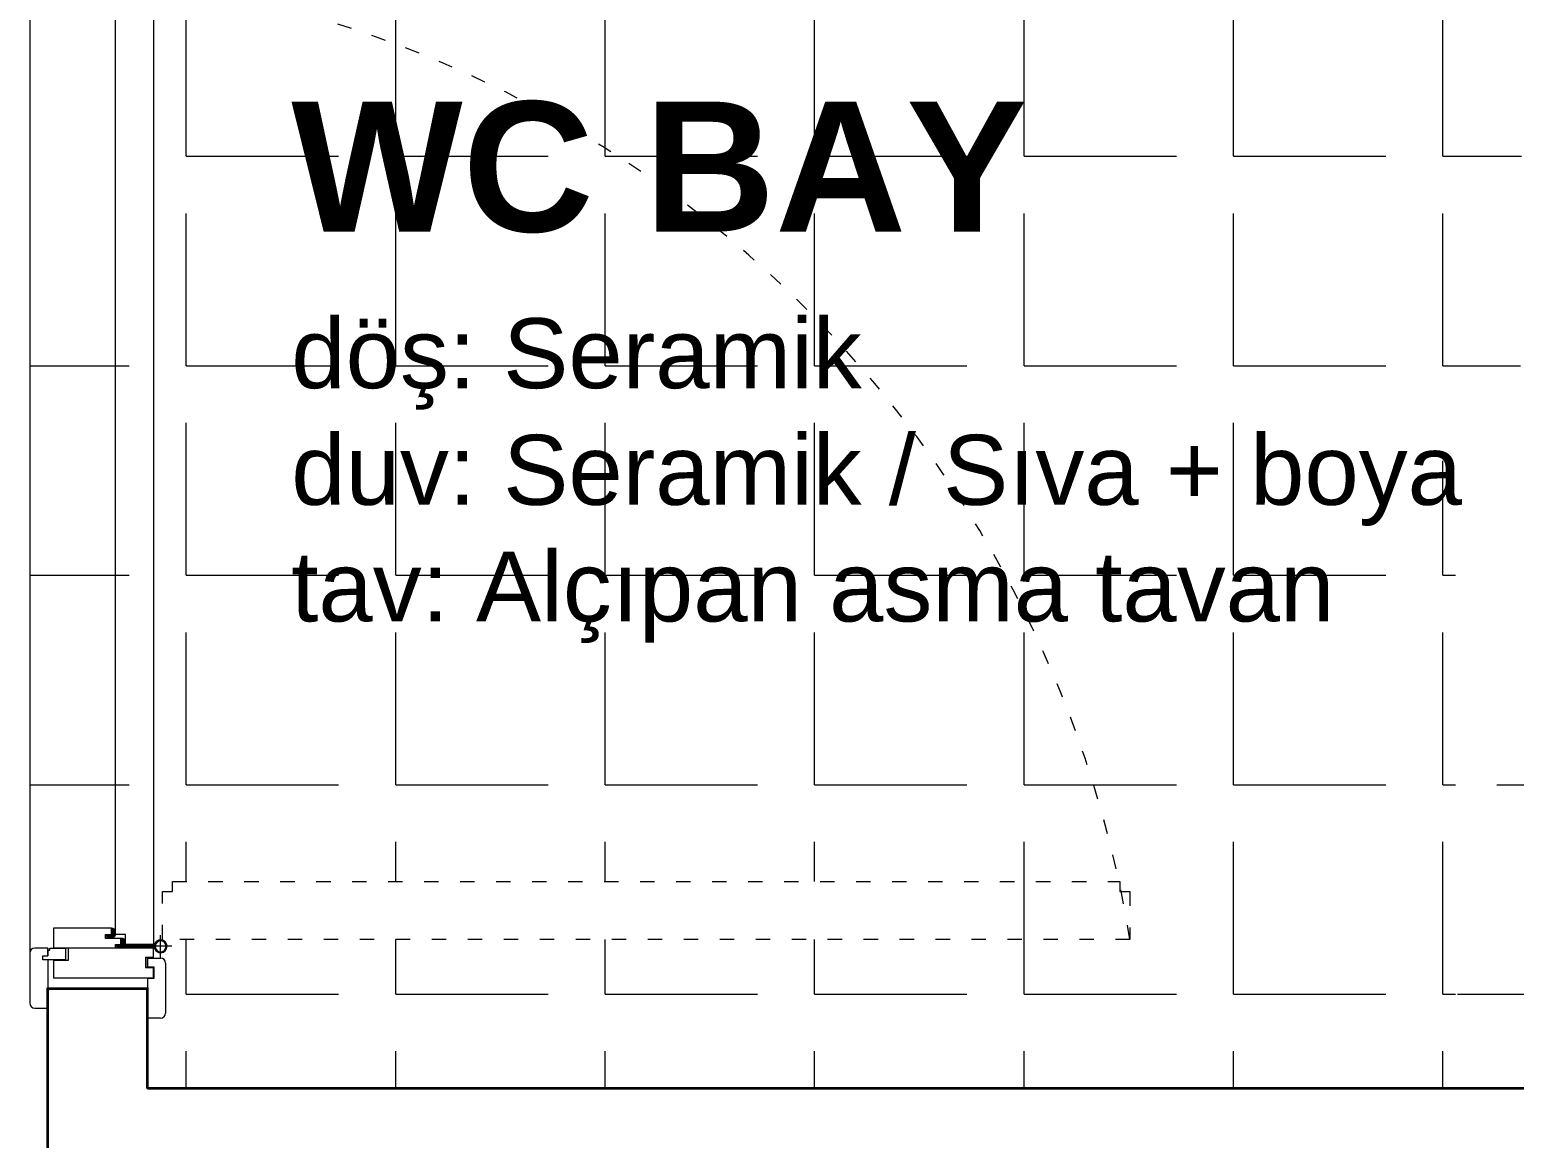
# Model space of a CAD drawing. Header units: millimetres. Extents: x 4980 to 19099, y 3891 to 5773.
# Drawn here: x 18294.5 to 18443.1, y 4458.4 to 4569.3 of the extents above; entities that cross this region are included whole.
import ezdxf

# ---------------------------------------------------------------- set-up
doc = ezdxf.new("R2010")
doc.units = ezdxf.units.MM
doc.linetypes.add('ACAD_ISO03W100', pattern=[30, 12, -18])
for name, color, linetype, lineweight in [('a 0', 252, 'Continuous', 0), ('a alçıpan duvar', 162, 'Continuous', 35), ('a kapı 1', 50, 'Continuous', 5), ('a kapı 2', 51, 'Continuous', 9), ('a kapı eşik', 40, 'Continuous', 20), ('kot', 3, 'Continuous', 0)]:
    doc.layers.add(name, color=color, linetype=linetype, lineweight=lineweight)
doc.layers.add('a yazı', color=30, linetype='Continuous')
doc.styles.get("Standard").update_dxf_attribs({"font": 'stylu.ttf', "height": 10})
pattern_1 = [(0, (84926.14, 31022.82), (0, 20.955), [15.24, -5.715]), (90, (84926.14, 31022.82), (-20.955, 1e-15), [15.24, -5.715])]

msp = doc.modelspace()

# ---------------------------------------------------------------- hatches: boundary and pattern name
at = {"layer": 'a 0'}
h = msp.add_hatch(dxfattribs=at)
h.set_pattern_fill('ANGLE', color=256, scale=3)
h.set_pattern_definition(pattern_1)
h.paths.add_polyline_path([(18437.2, 4453.42), (18399.77, 4453.42), (18399.77, 4453.42), (18349.22, 4453.42), (18306.35, 4453.42), (18306.35, 4396.66), (18308.15, 4396.66), (18308.15, 4390.66), (18306.95, 4390.66), (18306.95, 4389.31, -0.443871), (18378.62, 4318.59), (18378.62, 4318.53), (18307.82, 4318.53), (18307.65, 4318.38), (18307.65, 4318.38, -1.568183), (18307.65, 4316.66, -0.41455), (18308.15, 4316.16), (18308.15, 4310.66), (18306.35, 4310.66), (18306.35, 4295.48), (18322.08, 4295.47), (18437.2, 4295.45), (18437.2, 4311.66), (18435.4, 4311.66), (18435.4, 4317.16), (18435.4, 4390.16), (18435.4, 4395.66), (18437.2, 4395.66)])
h.paths.add_polyline_path([(18391.92, 4417.96, -0.068527), (18384.26, 4415.12, -0.054705), (18374.49, 4414.05, -0.054871), (18364.7, 4415.13, -0.068276), (18357.06, 4417.96, -0.1063), (18350.82, 4423.25, -0.164897), (18348.75, 4429.32), (18349.52, 4443, -0.314158), (18355.93, 4450.09, -0.043399), (18374.49, 4451.71, -0.043399), (18393.06, 4450.09, -0.314158), (18399.46, 4443.01), (18400.24, 4429.32, -0.164897), (18398.16, 4423.25, -0.106302)], flags=16)
h.paths.add_polyline_path([(18395.68, 4436.58, -0.165518), (18397.1, 4432.4), (18397.1, 4429.35, -0.165527), (18395.68, 4425.16, -0.105662), (18390.48, 4420.75, -0.068688), (18383.61, 4418.19, -0.054871), (18374.49, 4417.18, -0.054871), (18365.38, 4418.19, -0.068289), (18358.54, 4420.72, -0.106321), (18353.31, 4425.16, -0.165511), (18351.88, 4429.35), (18351.88, 4432.39, -0.165527), (18353.31, 4436.58, -0.106321), (18358.54, 4441.02, -0.068289), (18365.38, 4443.56, -0.054871), (18374.49, 4444.56, -0.054871), (18383.61, 4443.56, -0.068289), (18390.44, 4441.02, -0.106321)], flags=0)
h.paths.add_polyline_path([(18371.14, 4435.83, -1), (18377.85, 4435.83, -1)], flags=0)
h.paths.add_polyline_path([(18372.03, 4435.83, -1), (18376.95, 4435.83, -1)], flags=0)
h.paths.add_polyline_path([(18382.78, 4446.48, -1), (18385.15, 4446.48, -1)], flags=0)
h.paths.add_polyline_path([(18373.01, 4448.46, -1), (18375.97, 4448.46, -1)], flags=0)
h.paths.add_polyline_path([(18363.83, 4446.48, -1), (18366.2, 4446.48, -1)], flags=0)
h.paths.add_polyline_path([(18568.22, 4427.07), (18568.12, 4435.12), (18525.08, 4435.12, -0.086715), (18523.57, 4434.52, 0.011551), (18522.33, 4435.12), (18521.97, 4435.12, 0.304821), (18524.78, 4424.55, -0.109754), (18527.07, 4422.64, -0.155418), (18528.45, 4420.01, -0.077452), (18528.97, 4416.71), (18528.97, 4403.21, -0.067359), (18527.91, 4395.37, -0.081873), (18525.01, 4389.08, -0.105754), (18520.4, 4384.64, -0.139306), (18515.51, 4383.22), (18510.07, 4383.22), (18504.71, 4383.22, -0.141763), (18499.74, 4384.64, -0.105754), (18495.12, 4389.08, -0.080502), (18492.26, 4395.26, -0.06833), (18491.17, 4403.2), (18491.17, 4416.7), (18491.17, 4416.7, -0.075898), (18491.66, 4419.94, -0.089125), (18493.07, 4422.64, -0.109744), (18495.36, 4424.55, 0.304821), (18498.17, 4435.12), (18497.81, 4435.12, 0.011551), (18496.57, 4434.52, -0.086715), (18495.05, 4435.12), (18447.2, 4435.12), (18447.2, 4396.66), (18449, 4396.66), (18449, 4390.66), (18447.8, 4390.66), (18447.8, 4389.31, -0.443871), (18519.48, 4318.59), (18519.48, 4318.53), (18448.68, 4318.53), (18448.5, 4318.38), (18448.5, 4318.38, -1.568183), (18448.5, 4316.66, -0.41455), (18449, 4316.16), (18449, 4310.66), (18447.2, 4310.66), (18447.2, 4295.44), (18451.06, 4295.44), (18539.08, 4295.42), (18569.86, 4295.41), (18569.76, 4303.7)])
h.paths.add_polyline_path([(18492.79, 4453.42), (18447.2, 4453.42), (18447.2, 4435.12), (18495.05, 4435.12, -0.248921), (18492.79, 4438.93)])
h.paths.add_polyline_path([(18567.98, 4446.11), (18567.89, 4453.42), (18527.35, 4453.42), (18527.35, 4439.38, -0.274452), (18525.08, 4435.12), (18568.12, 4435.12)])
h.paths.add_polyline_path([(18435.4, 4604.69), (18435.4, 4610.19), (18437.2, 4610.19), (18437.2, 4634.64), (18434.56, 4635.28), (18328.03, 4661.26), (18306.35, 4666.55), (18306.35, 4627.79), (18330.42, 4629.15, -0.165556), (18337.06, 4626.89, -0.106295), (18342.59, 4620.36, -0.068273), (18345.51, 4612.5, -0.054871), (18346.61, 4602.51, -0.055642), (18344.64, 4592.72, 0.054871), (18345.72, 4602.51, 0.054871), (18344.64, 4612.31, 0.069098), (18341.76, 4620.03, 0.105026), (18336.52, 4626.18, 0.164897), (18330.44, 4628.26), (18316.76, 4627.48, 0.314158), (18309.68, 4621.08, 0.043399), (18308.06, 4602.51, 0.039562), (18309.4, 4585.57), (18319.32, 4585.57, -0.017543), (18318.75, 4586.56, -0.068289), (18316.21, 4593.4, -0.054871), (18315.21, 4602.51, -0.054871), (18316.21, 4611.63, -0.068289), (18318.75, 4618.46, -0.106321), (18323.18, 4623.7, -0.165511), (18327.37, 4625.12), (18330.42, 4625.12, -0.165527), (18334.61, 4623.7, -0.106321), (18339.04, 4618.46, -0.068289), (18341.58, 4611.63, -0.054871), (18342.58, 4602.51, -0.054871), (18341.58, 4593.4, -0.068688), (18339.02, 4586.52, -0.105662), (18334.61, 4581.33, -0.165518), (18330.42, 4579.9), (18327.37, 4579.9, -0.165527), (18323.18, 4581.33, -0.064543), (18320.22, 4584.29), (18317.12, 4577.52), (18330.44, 4576.77), (18330.42, 4575.88), (18306.35, 4577.24), (18306.35, 4556.45), (18308.15, 4556.45), (18308.15, 4550.45), (18306.95, 4550.45), (18306.95, 4549.1, -0.443871), (18378.62, 4478.39), (18378.62, 4478.33), (18307.82, 4478.33), (18307.65, 4478.18), (18307.65, 4478.18, -1.568183), (18307.65, 4476.45, -0.41455), (18308.15, 4475.95), (18308.15, 4470.45), (18306.35, 4470.45), (18306.35, 4463.42), (18437.2, 4463.42), (18437.2, 4526.19), (18435.4, 4526.19), (18435.4, 4531.69)])
h.paths.add_polyline_path([(18312.1, 4593.04, -1), (18314.47, 4593.04, -1)], flags=16)
h.paths.add_polyline_path([(18309.82, 4602.51, -1), (18312.79, 4602.51, -1)], flags=16)
h.paths.add_polyline_path([(18312.1, 4611.99, -1), (18314.47, 4611.99, -1)], flags=16)
h = msp.add_hatch(dxfattribs=at)
h.set_pattern_fill('ANGLE', color=256, scale=3)
h.set_pattern_definition(pattern_1)
h.paths.add_polyline_path([(18566.22, 4586.86), (18566.02, 4603.22), (18526.5, 4612.86), (18434.56, 4635.28), (18447.2, 4611.19), (18448.5, 4611.19, -0.414214), (18449, 4610.69), (18449, 4605.69, -0.414214), (18448.5, 4605.19), (18448.5, 4605.19), (18448.5, 4604.66, -0.872213), (18448.68, 4603.39), (18448.68, 4603.31), (18519.48, 4603.31), (18519.48, 4603.25, -0.017462), (18519.52, 4598.51), (18518.48, 4598.51), (18518.48, 4597.51), (18449.68, 4597.51), (18449.68, 4598.51), (18448.68, 4598.51), (18448.68, 4603.31), (18448.67, 4603.39, -0.493158), (18447.85, 4604.01), (18447.85, 4604.01), (18444.59, 4604.01), (18444.59, 4603.95), (18444.41, 4603.96), (18444.4, 4603.85), (18444.26, 4604.07), (18444.12, 4604.07), (18444.09, 4604.02), (18444.09, 4604.01), (18444.4, 4604.01), (18444.4, 4604.19), (18444.19, 4604.19), (18444.26, 4604.07), (18444.59, 4604.09), (18444.59, 4604.01), (18447.8, 4604.01), (18447.8, 4605.12), (18447, 4605.12), (18447, 4606.12), (18447.8, 4606.12), (18447.8, 4607.19), (18437.78, 4607.19), (18437.78, 4605.39), (18439.28, 4605.39), (18439.28, 4604.19), (18437.78, 4604.19), (18437.78, 4602.19), (18443.59, 4602.19), (18443.59, 4602.95), (18443.42, 4602.96), (18443.4, 4602.85), (18443.26, 4603.07), (18443.2, 4603.07, -0.506178), (18443.99, 4602.88, -0.499763), (18443.59, 4602.19), (18437.78, 4602.19), (18437.78, 4604.19), (18437.2, 4604.19), (18435.4, 4604.19), (18435.4, 4531.69, -0.414214), (18435.9, 4532.19), (18437.78, 4532.19), (18437.78, 4534.19), (18443.59, 4534.19), (18443.59, 4533.14), (18444.59, 4533.14), (18444.59, 4533.19, -0.268071), (18444.99, 4532.88), (18444.99, 4532.19), (18435.4, 4532.19), (18447.8, 4531.19), (18448.5, 4531.19, -0.414214), (18449, 4530.69), (18449, 4525.69, -0.414214), (18448.5, 4525.19), (18447.2, 4525.19), (18435.62, 4463.42), (18492.79, 4463.42), (18492.79, 4477.46, -0.369972), (18496.57, 4482.32, 0.014436), (18498.12, 4481.59, 0.308955), (18495.36, 4492.29, -0.109744), (18493.07, 4494.2, -0.089125), (18491.66, 4496.9, -0.075968), (18491.17, 4500.15), (18491.17, 4513.64, -0.068331), (18492.26, 4521.59, -0.080502), (18495.12, 4527.77, -0.105754), (18499.74, 4532.21, -0.139306), (18504.62, 4533.62), (18510.07, 4533.62), (18515.42, 4533.62, -0.141763), (18520.4, 4532.21, -0.105754), (18525.01, 4527.77, -0.081873), (18527.91, 4521.47, -0.067359), (18528.97, 4513.64), (18528.97, 4513.64), (18528.97, 4500.14, -0.077488), (18528.45, 4496.84, -0.155418), (18527.07, 4494.2, -0.109754), (18524.78, 4492.29, 0.308957), (18522.02, 4481.59, -0.224788), (18496.57, 4482.32, 0.369972), (18492.79, 4477.46), (18492.79, 4463.42), (18493.87, 4463.42), (18493.87, 4476.38, -0.367583), (18496.57, 4481.24, 0.240001), (18523.57, 4481.24, -0.367542), (18526.27, 4476.38), (18526.27, 4463.42), (18567.76, 4463.42), (18567.73, 4466.17)])
h.paths.add_polyline_path([(18442.99, 4603.24), (18442.99, 4603.19), (18443.09, 4603.02), (18443.22, 4603.24)], flags=16)
h.paths.add_polyline_path([(18444.86, 4603.85), (18444.59, 4603.85), (18444.59, 4603.29, 0.154736), (18444.8, 4603.4, 0.214357)], flags=16)
h.paths.add_polyline_path([(18447.8, 4532.54), (18445, 4532.54), (18445, 4533.54), (18443.9, 4533.54, -0.197182), (18443.69, 4533.32), (18443.69, 4534.06), (18444, 4602.84), (18445, 4602.84), (18445, 4603.84), (18447.8, 4603.84)], flags=16)
h.paths.add_polyline_path([(18444.59, 4603.19), (18444.59, 4603.84), (18444.54, 4603.85), (18444.54, 4603.24)], flags=16)
h = msp.add_hatch(dxfattribs=at)
h.set_pattern_fill('ANGLE', color=256, scale=3)
h.set_pattern_definition(pattern_1)
h.paths.add_polyline_path([(18306.95, 4549.1), (18306.95, 4549.45), (18303.73, 4549.45), (18303.73, 4549.36), (18303.34, 4549.34), (18303.33, 4549.45), (18296.93, 4549.45), (18296.93, 4547.45), (18302.67, 4547.55, 0.19439), (18302.95, 4547.66, 0.311997), (18303.05, 4548.11), (18303.04, 4548.11, -0.489885), (18302.74, 4547.56), (18302.74, 4547.45, 0.268071), (18303.14, 4547.76, 0.536717), (18302.84, 4548.36), (18302.84, 4547.48, 0.716365), (18302.84, 4548.43), (18302.84, 4548.43, -0.79671), (18302.74, 4547.45), (18296.93, 4547.45), (18296.93, 4549.45), (18296.35, 4549.45), (18294.55, 4549.45), (18294.55, 4476.95, -0.414214), (18295.05, 4477.45), (18296.93, 4477.45), (18296.93, 4479.45), (18303.14, 4479.45), (18303.13, 4478.4), (18303.73, 4478.4), (18303.73, 4478.45, -0.268071), (18304.13, 4478.15), (18304.13, 4477.68), (18307.05, 4477.68, -0.389983), (18307.65, 4478.23), (18307.82, 4478.23), (18307.82, 4483.13), (18308.82, 4483.13), (18308.82, 4484.13), (18377.62, 4484.13), (18377.62, 4483.13), (18378.66, 4483.13, 0.423129)])
h.paths.add_polyline_path([(18302.74, 4548.22), (18302.99, 4548.21, 0.186098), (18302.74, 4548.35)], flags=16)
h.paths.add_polyline_path([(18303.95, 4548.66, 0.214357), (18304.01, 4549.11), (18303.83, 4549.11), (18303.83, 4548.58, 0.088912)], flags=16)
h.paths.add_polyline_path([(18303.98, 4549.21, 0.186098), (18303.73, 4549.35), (18303.73, 4549.22)], flags=16)
h.paths.add_polyline_path([(18303.44, 4548.5, 0.237778), (18303.9, 4548.5)], flags=16)
h.paths.add_polyline_path([(18303.68, 4548.5), (18303.73, 4548.45), (18303.73, 4548.83), (18303.68, 4548.91)], flags=16)
h.paths.add_polyline_path([(18303.56, 4549.22), (18303.51, 4548.81), (18303.23, 4549.28), (18303.37, 4549.52), (18303.34, 4549.23)])
h.paths.add_polyline_path([(18302.13, 4548.11), (18302.14, 4548.12), (18302.14, 4548.45), (18302.21, 4548.33), (18302.27, 4548.33), (18302.51, 4548.75), (18302.59, 4548.11)], flags=16)
at = {"layer": 'a kapı 1'}
h = msp.add_hatch(color=256, dxfattribs=at)
h.paths.add_polyline_path([(18302.55, 4478.46), (18302.56, 4478.56), (18302.74, 4478.56), (18302.74, 4478.69), (18302.56, 4478.68), (18302.55, 4478.79), (18302.48, 4478.68), (18302.34, 4478.68), (18302.33, 4478.79), (18302.24, 4478.62), (18302.33, 4478.46), (18302.34, 4478.57), (18302.48, 4478.56)])
h.paths.add_polyline_path([(18302.74, 4478.45, 0.2663), (18303.14, 4478.75), (18303.14, 4479.15, 0.268071), (18302.74, 4479.45)])
h.paths.add_polyline_path([(18302.84, 4478.58), (18302.84, 4479.32, -0.088912), (18302.95, 4479.24, -0.285346), (18302.95, 4478.66, -0.088079)], flags=16)
for points in [[(18302.48, 4478.56), (18302.55, 4478.46), (18302.56, 4478.56), (18302.74, 4478.56), (18302.74, 4478.69), (18302.56, 4478.68), (18302.55, 4478.79), (18302.48, 4478.68), (18302.34, 4478.68), (18302.33, 4478.79), (18302.24, 4478.62), (18302.33, 4478.46), (18302.34, 4478.57)], [(18302.74, 4479.45), (18302.74, 4478.45, 0.2663), (18303.14, 4478.75), (18303.14, 4479.15, 0.268071)], [(18303.73, 4478.45), (18303.73, 4477.45, 0.2663), (18304.13, 4477.75), (18304.13, 4478.15, 0.268071)], [(18303.48, 4477.56), (18303.55, 4477.46), (18303.56, 4477.56), (18303.73, 4477.56), (18303.73, 4477.69), (18303.56, 4477.68), (18303.55, 4477.79), (18303.48, 4477.68), (18303.34, 4477.68), (18303.33, 4477.79), (18303.23, 4477.62), (18303.33, 4477.46), (18303.34, 4477.57)]]:
    msp.add_hatch(color=256, dxfattribs=at).paths.add_polyline_path(points)
h = msp.add_hatch(color=256, dxfattribs=at)
h.paths.add_polyline_path([(18303.55, 4477.46), (18303.56, 4477.56), (18303.73, 4477.56), (18303.73, 4477.69), (18303.56, 4477.68), (18303.55, 4477.79), (18303.48, 4477.68), (18303.34, 4477.68), (18303.33, 4477.79), (18303.23, 4477.62), (18303.33, 4477.46), (18303.34, 4477.57), (18303.48, 4477.56)])
h.paths.add_polyline_path([(18303.73, 4477.45, 0.2663), (18304.13, 4477.75), (18304.13, 4478.15, 0.268071), (18303.73, 4478.45)])
h.paths.add_polyline_path([(18303.83, 4477.58), (18303.83, 4478.32, -0.088912), (18303.95, 4478.24, -0.285346), (18303.95, 4477.66, -0.088079)], flags=16)

# ---------------------------------------------------------------- linework, layer by layer
at = {"layer": 'a 0'}
for p, q in [((18307.65, 4476.5), (18307.65, 4478.75)), ((18307.1, 4477.68), (18303.55, 4477.68)), ((18303.55, 4477.68), (18303.55, 4477.63)), ((18303.55, 4477.63), (18303.55, 4477.58)), ((18307.1, 4477.63), (18303.55, 4477.63)), ((18307.05, 4477.63), (18303.55, 4477.63)), ((18307, 4477.58), (18303.55, 4477.58)), ((18308.77, 4477.63), (18307, 4477.63))]:
    msp.add_line(p, q, dxfattribs=at)
for radius, start, end in [(0.65, 184.4117, 175.5883), (0.6, 180, 175.2198), (0.55, 180, 174.7841)]:
    msp.add_arc((18307.65, 4477.63), radius, start, end, dxfattribs=at)
at = {"layer": 'a alçıpan duvar'}
msp.add_line((18296.35, 4473.42), (18306.35, 4473.42), dxfattribs=at)
for points in [[(18296.35, 4419.63), (18296.35, 4473.48)], [(18306.35, 4463.42), (18306.35, 4473.48)], [(18437.2, 4463.42), (18306.35, 4463.42)], [(18567.76, 4463.42), (18437.2, 4463.42)]]:
    msp.add_lwpolyline(points, dxfattribs=at)
at = {"layer": 'a kapı 1'}
for p, q in [((18296.93, 4479.45), (18296.93, 4477.45)), ((18302.74, 4479.45), (18296.93, 4479.45)), ((18302.74, 4479.45), (18296.93, 4479.45)), ((18302.14, 4478.8), (18302.74, 4478.8)), ((18302.14, 4478.4), (18302.14, 4478.8)), ((18303.68, 4478.4), (18302.14, 4478.4)), ((18302.24, 4478.62), (18302.33, 4478.79)), ((18302.24, 4478.62), (18302.33, 4478.46)), ((18302.33, 4478.79), (18302.34, 4478.68)), ((18302.33, 4478.46), (18302.34, 4478.57)), ((18302.34, 4478.68), (18302.48, 4478.68)), ((18302.34, 4478.57), (18302.48, 4478.56)), ((18302.48, 4478.68), (18302.55, 4478.79)), ((18302.48, 4478.56), (18302.55, 4478.46)), ((18302.55, 4478.79), (18302.56, 4478.68)), ((18302.55, 4478.46), (18302.56, 4478.56)), ((18302.56, 4478.68), (18302.74, 4478.69)), ((18302.56, 4478.56), (18302.74, 4478.56)), ((18302.74, 4478.8), (18302.74, 4479.45)), ((18302.74, 4478.8), (18302.74, 4479.45)), ((18302.74, 4478.8), (18302.74, 4479.45)), ((18302.74, 4479.45), (18302.74, 4478.45)), ((18302.74, 4478.8), (18302.74, 4479.4)), ((18302.74, 4478.8), (18302.74, 4478.45)), ((18302.84, 4479.32), (18302.84, 4478.58)), ((18303.04, 4478.95), (18303.04, 4478.95)), ((18303.14, 4478.75), (18303.14, 4479.15)), ((18303.68, 4477.8), (18303.68, 4478.4)), ((18303.73, 4478.45), (18303.73, 4477.45)), ((18303.73, 4477.8), (18303.73, 4478.45)), ((18303.73, 4477.8), (18303.73, 4478.45)), ((18303.73, 4477.8), (18303.73, 4478.45)), ((18303.73, 4477.8), (18303.73, 4478.4)), ((18303.83, 4478.32), (18303.83, 4477.58)), ((18304.13, 4477.75), (18304.13, 4478.15)), ((18294.55, 4476.95), (18294.55, 4471.95)), ((18296.35, 4477.45), (18295.05, 4477.45)), ((18296.35, 4477.45), (18295.11, 4477.45)), ((18295.85, 4476.67), (18296.35, 4476.67)), ((18295.85, 4476.27), (18295.85, 4476.67)), ((18296.35, 4477.45), (18296.35, 4476.67)), ((18296.35, 4476.67), (18296.35, 4477.45)), ((18296.35, 4476.67), (18296.35, 4477.45)), ((18296.35, 4477.45), (18296.35, 4477.25)), ((18296.35, 4477.45), (18296.35, 4477.3)), ((18296.35, 4477.25), (18296.55, 4477.25)), ((18296.55, 4477.45), (18298.15, 4477.45)), ((18296.55, 4477.25), (18296.55, 4477.45)), ((18306.95, 4477.45), (18296.93, 4477.45)), ((18298.15, 4477.45), (18296.98, 4477.45)), ((18298.15, 4476.27), (18298.15, 4477.45)), ((18298.43, 4476.25), (18298.43, 4477.45)), ((18303.13, 4477.45), (18303.13, 4477.8)), ((18303.13, 4477.8), (18303.68, 4477.8)), ((18303.73, 4477.45), (18303.13, 4477.45)), ((18303.23, 4477.62), (18303.33, 4477.79)), ((18303.23, 4477.62), (18303.33, 4477.46)), ((18303.33, 4477.79), (18303.34, 4477.68)), ((18303.33, 4477.46), (18303.34, 4477.57)), ((18303.34, 4477.68), (18303.48, 4477.68)), ((18303.34, 4477.57), (18303.48, 4477.56)), ((18303.48, 4477.68), (18303.55, 4477.79)), ((18303.48, 4477.56), (18303.55, 4477.46)), ((18303.55, 4477.79), (18303.56, 4477.68)), ((18303.55, 4477.46), (18303.56, 4477.56)), ((18303.56, 4477.68), (18303.73, 4477.69)), ((18303.56, 4477.56), (18303.73, 4477.56)), ((18303.73, 4477.8), (18303.73, 4477.45)), ((18304.03, 4477.95), (18304.03, 4477.95)), ((18306.95, 4476.52), (18306.15, 4476.52)), ((18306.15, 4476.52), (18306.15, 4475.52)), ((18306.95, 4476.52), (18306.95, 4477.45)), ((18298.15, 4476.27), (18295.85, 4476.27)), ((18296.35, 4476.27), (18296.35, 4471.45)), ((18296.93, 4476.27), (18298.15, 4476.27)), ((18296.93, 4476.25), (18298.43, 4476.25)), ((18296.93, 4476.25), (18296.93, 4474.45)), ((18306.15, 4475.52), (18306.95, 4475.52)), ((18306.35, 4475.59), (18306.35, 4476.45)), ((18306.35, 4476.45), (18306.35, 4475.59)), ((18306.35, 4476.45), (18307.65, 4476.45)), ((18306.35, 4475.59), (18306.97, 4475.59)), ((18306.95, 4474.45), (18306.95, 4475.52)), ((18306.97, 4474.45), (18306.97, 4475.59)), ((18306.97, 4475.59), (18306.97, 4474.42)), ((18306.97, 4474.42), (18306.97, 4475.57)), ((18308.15, 4475.95), (18308.15, 4470.95)), ((18306.95, 4474.45), (18296.93, 4474.45)), ((18306.97, 4474.42), (18306.35, 4474.42)), ((18306.35, 4474.42), (18306.35, 4470.45)), ((18306.45, 4474.45), (18306.95, 4474.45)), ((18295.05, 4471.45), (18296.35, 4471.45)), ((18307.65, 4470.45), (18306.35, 4470.45))]:
    msp.add_line(p, q, dxfattribs=at)
for centre, radius, start, end in [((18302.67, 4478.95), 0.403, 277.0543, 278.8184), ((18302.67, 4478.96), 0.503, 22.9198, 82.9457), ((18302.67, 4478.95), 0.503, 277.0543, 337.0802), ((18302.67, 4478.96), 0.403, 45.9978, 66.3214), ((18302.67, 4478.95), 0.403, 293.6786, 313.8128), ((18302.48, 4478.95), 0.552, 328.0538, 31.7574), ((18303.67, 4477.96), 0.503, 22.9198, 82.9457), ((18303.67, 4477.96), 0.403, 45.9978, 66.3214), ((18303.48, 4477.95), 0.552, 328.0538, 31.7574), ((18295.05, 4476.95), 0.5, 90, 180), ((18303.67, 4477.95), 0.403, 277.0543, 278.8184), ((18303.67, 4477.95), 0.503, 277.0543, 337.0802), ((18303.67, 4477.95), 0.403, 293.6786, 313.8128), ((18307.65, 4475.95), 0.5, 0, 90), ((18295.05, 4471.95), 0.5, 180, 270), ((18307.65, 4470.95), 0.5, 270, 0)]:
    msp.add_arc(centre, radius, start, end, dxfattribs=at)
at = {"layer": 'a kapı 2'}
msp.add_lwpolyline([(18304.15, 4573.1), (18304.15, 4574.1), (18306.95, 4574.1), (18306.95, 4477.8), (18304.15, 4477.8), (18304.15, 4478.8), (18303.15, 4478.8), (18303.15, 4573.1)], close=True, dxfattribs=at)
at = {"layer": 'a kapı 2', "linetype": 'ACAD_ISO03W100', "ltscale": 0.12}
msp.add_lwpolyline([(18403.62, 4483.13), (18404.62, 4483.13), (18404.62, 4478.33), (18307.82, 4478.33), (18307.82, 4483.13), (18308.82, 4483.13), (18308.82, 4484.13), (18403.62, 4484.13)], close=True, dxfattribs=at)
msp.add_arc((18290.4, 4459.54), 115.76, 9.3416, 81.78, dxfattribs=at)
at = {"layer": 'a kapı eşik'}
msp.add_lwpolyline([(18294.55, 4574.95), (18294.55, 4476.95)], dxfattribs=at)
at = {"layer": 'kot'}
msp.add_lwpolyline([(18296.35, 4473.42), (18306.35, 4473.42)], dxfattribs=at)

# ---------------------------------------------------------------- texts
at = {"layer": 'a yazı', "insert": (18320.72, 4562.14), "char_height": 13, "width": 230.973, "attachment_point": 1}
msp.add_mtext('{\\fArial|b1|i0|c162|p34;WC BAY\\P\\fArial|b0|i0|c162|p34;\\H0.53846x;döş: Seramik\\Pduv: Seramik / Sıva + boya\\Ptav: Alçıpan asma tavan}', dxfattribs=at)

doc.saveas('drawing.dxf')
